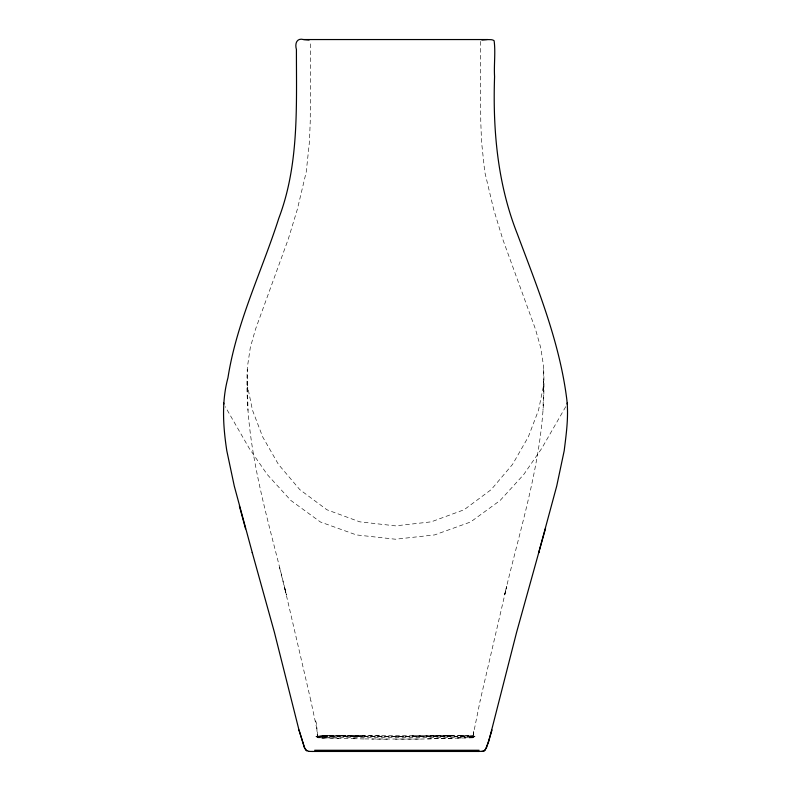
<?xml version="1.0" encoding="UTF-8"?>
<svg xmlns="http://www.w3.org/2000/svg" width="791" height="791" viewBox="0 0 791 791"><rect width="100%" height="100%" fill="white"/><g stroke="black" fill="none" stroke-linecap="round" stroke-linejoin="round"><path stroke-width="0.59" stroke-dasharray="3.96 2.97" d="M310.863 700.717L284.384 586.685L286.372 594.872C268.802 520.073 243.49 445.125 247.365 367.261L250.312 347.605L255.483 329.333L288.25 239.208L297.347 209.328L306.255 171.855L309.449 141.718L310.25 121.132L310.596 41.439M480.404 41.439L480.75 121.132L481.551 141.718L484.745 171.855L493.653 209.328L502.75 239.208L535.517 329.333L540.688 347.605L543.635 366.49L543.269 389.825L543.279 386.987L538.542 410.114L528.329 436.879L512.578 464.357L491.201 489.619L464.119 509.75L431.253 521.833L395.5 525.867L359.747 521.833L326.881 509.75L299.799 489.619L278.422 464.357L262.671 436.879L252.458 410.114L247.721 386.987L247.731 389.825L247.356 369.496M543.644 369.496C547.194 446.599 521.912 520.775 504.628 594.872L506.626 586.685L480.137 700.717M543.674 381.193L543.002 410.341M472.939 736.401L480.137 700.707M473.7 731.141L473.186 737.726L419.398 739.101L364.117 738.923M504.628 594.872L506.626 586.685M565.753 406.663L541.627 448.576L523.731 474.541L500.169 500.436L470.586 521.991L434.635 534.914L395.5 539.225L356.365 534.914L320.414 521.991L290.831 500.436L267.269 474.541L249.373 448.576L225.247 406.663M468.994 737.795L473.176 737.726L474.966 736.292L468.964 735.828M322.036 735.828L316.034 736.292L317.824 737.726L357.097 738.804M473.305 736.025L460.392 735.719M474.758 736.302L473.186 737.726L317.824 737.726L317.3 731.141L310.863 700.707M330.608 735.719L316.054 736.292L317.814 737.726L338.716 738.211M474.659 736.668L472.148 736.668M452.353 738.191L426.833 738.932M457.327 738.062L465.662 737.865M350.977 735.66L351.926 735.64L343.304 735.679M322.006 735.828L345.094 735.66L322.006 735.828L331.231 735.719M341.415 735.719L347.12 735.66M325.704 737.617C311.792 741.978 320.039 727.809 315.055 719.929M419.349 739.051L395.48 739.18M333.169 735.719L459.798 735.719L474.946 736.292L458.75 736.312M453.421 736.055L435.712 736.154M412.23 736.668L467.521 736.273M360.825 735.64L351.244 735.66M323.549 736.283L316.034 736.292L466.997 736.322M467.323 736.668L474.867 736.658L470.635 736.658M341.168 735.66L379.789 735.64M412.052 735.66L449.832 735.66M439.756 735.66L430.175 735.64M320.266 736.273L316.054 736.292L318.704 736.312M467.451 736.283L474.966 736.292L470.734 736.273M343.937 736.639L447.083 736.639M342.365 736.431L420.505 736.648M461.094 735.719L439.074 735.64L440.023 735.66M395.49 736.698L403.865 736.688M414.83 736.609L432.548 736.619M318.852 736.668L316.103 736.668L327.514 736.688M467.53 735.828L468.994 735.828L459.769 735.719M318.852 736.688L316.133 736.658L323.677 736.668M362.881 736.194L342.661 736.085M323.479 736.273L348.386 736.48M452.62 735.719L443.84 735.66L449.634 735.719M355.208 736.559L362.565 736.609M387.422 739.239L371.651 739.101M331.765 736.312L336.748 736.352M470.546 737.667L473.176 737.726M364.167 738.972L350.393 738.567M279.51 567.463L286.372 594.872M247.326 381.193L247.998 410.341"/><path stroke-width="1.19" d="M252.349 552.889L234.274 486.03L226.809 450.771C223.092 426.596 221.47 401.67 227.956 377.791C236.608 322.174 261.821 271.432 278.808 218.257C299.255 164.35 296.338 106.113 296.427 49.526C294.687 43.663 296.674 37.681 303.625 39.55L487.375 39.55C489.58 39.797 492.318 39.184 494.128 40.756C495.66 52.503 493.851 64.793 494.573 76.658C492.734 130.04 497.529 183.838 517.314 233.889C537.237 287.192 559.019 340.357 566.514 397.211C568.996 414.959 566.376 433.122 564.191 450.771L556.726 486.03L538.651 552.889L545.553 528.378M567.345 402.906L567.157 404.003M478.891 751.45L483.459 751.213L485.081 750.283L488.7 741.562L516.582 632.355L538.78 552.464M492.022 730.014L486.475 747.752L484.151 750.867M481.887 39.995L487.375 39.55M483.439 751.213L481.937 751.391M314.61 750.273L479.128 750.273M252.22 552.464L274.418 632.355L298.978 730.014L304.515 747.752L305.919 750.283L309.063 751.391M312.01 751.45L478.99 751.45M308.965 751.391L312.109 751.45M303.625 39.55L309.113 39.995M306.849 750.867L304.525 747.752L298.978 730.014M239.386 506.022L245.566 528.833M223.843 404.003L223.655 402.906"/></g></svg>
